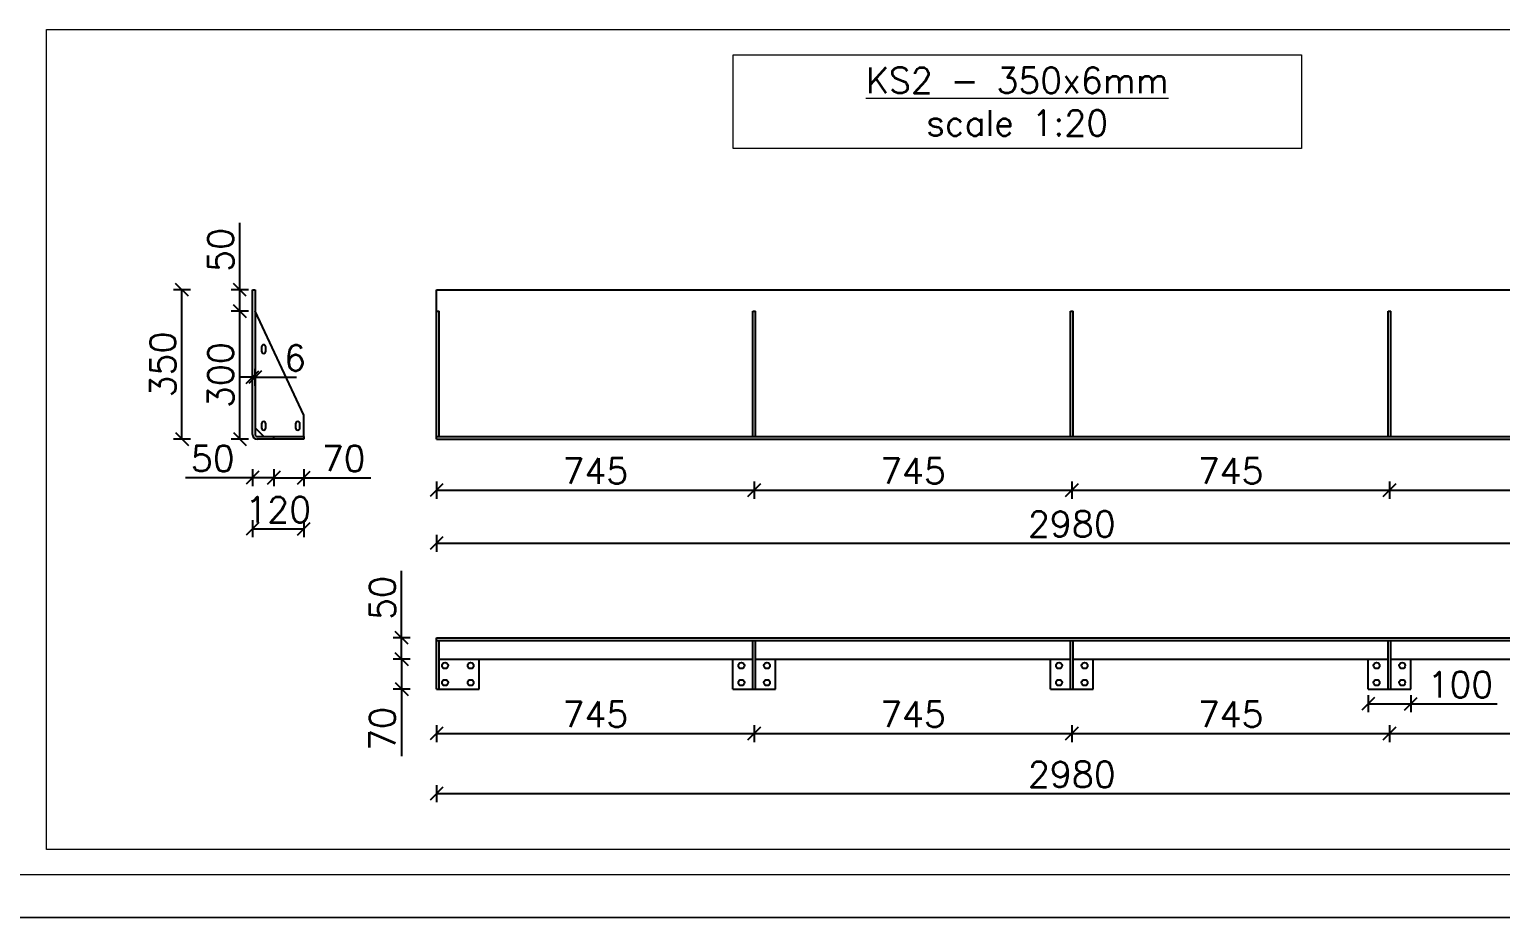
# Model space of a CAD drawing. Header units: millimetres. Extents: x 5046 to 47046, y -5997 to 25762.
# Drawn here: x 18549 to 27175, y -5997 to -789 of the extents above; entities that cross this region are included whole.
import ezdxf

# ---------------------------------------------------------------- set-up
doc = ezdxf.new("R2010")
doc.units = ezdxf.units.MM
doc.layers.get('0').update_dxf_attribs({"lineweight": 0})
doc.layers.get('Defpoints').update_dxf_attribs({"lineweight": 0})
for name, color, linetype, lineweight in [('DIM', 3, 'Continuous', 0), ('Pomocnicze', 252, 'Continuous', 0), ('TEXT', 2, 'Continuous', 0)]:
    doc.layers.add(name, color=color, linetype=linetype, lineweight=lineweight)
doc.layers.add('Profil główny', color=7, linetype='Continuous')
doc.styles.add('Skala 1-20', font='simplex.shx', dxfattribs={"height": 60})
doc.dimstyles.new('Skala 1-20', dxfattribs={"dimtxt": 6, "dimasz": 30, "dimexe": 20, "dimexo": 0.625, "dimgap": 15, "dimtad": 1, "dimdec": 0, "dimtxsty": 'Skala 1-20', "dimblk": 'OBLIQUE', "dimcen": 2.5, "dimadec": 0, "dimazin": 0, "dimtfac": 1, "dimtdec": 0, "dimtmove": 0, "dimatfit": 3, "dimldrblk": 'OBLIQUE', "dimfxl": 20, "dimfxlon": 1, "dimarcsym": 0})

# ---------------------------------------------------------------- blocks, each defined once
blk = doc.blocks.new('_Oblique')
at = {"color": 0, "linetype": 'ByBlock', "lineweight": -2}
blk.add_line((-0.5, -0.5), (0.5, 0.5), dxfattribs=at)
blk = doc.blocks.new('*D821')
at = {"layer": 'Defpoints', "color": 0}
for p in [(-3868.9, -954.7), (-3123.9, -954.7), (-3123.9, -1080.6)]:
    blk.add_point(p, dxfattribs=at)
at = {"layer": 'DIM', "color": 0, "lineweight": -2}
for p, q in [((-3868.9, -1060.6), (-3868.9, -1100.6)), ((-3123.9, -1060.6), (-3123.9, -1100.6)), ((-3868.9, -1080.6), (-3123.9, -1080.6))]:
    blk.add_line(p, q, dxfattribs=at)
at = {"layer": 'DIM', "color": 0, "linetype": 'ByBlock', "lineweight": -2, "xscale": 30, "yscale": 30, "zscale": 30, "rotation": 180}
blk.add_blockref('_Oblique', (-3868.9, -1080.6), dxfattribs=at)
at = {"layer": 'DIM', "color": 0, "linetype": 'ByBlock', "lineweight": -2, "xscale": 30, "yscale": 30, "zscale": 30}
blk.add_blockref('_Oblique', (-3123.9, -1080.6), dxfattribs=at)
at = {"layer": 'DIM', "color": 0, "insert": (-3496.4, -1035.6), "char_height": 60, "attachment_point": 5, "style": 'Skala 1-20'}
blk.add_mtext('745', dxfattribs=at)
blk = doc.blocks.new('*D822')
at = {"layer": 'Defpoints', "color": 0}
for p in [(-3123.9, -954.7), (-2378.9, -954.7), (-2378.9, -1080.6)]:
    blk.add_point(p, dxfattribs=at)
at = {"layer": 'DIM', "color": 0, "lineweight": -2}
for p, q in [((-3123.9, -1060.6), (-3123.9, -1100.6)), ((-2378.9, -1060.6), (-2378.9, -1100.6)), ((-3123.9, -1080.6), (-2378.9, -1080.6))]:
    blk.add_line(p, q, dxfattribs=at)
at = {"layer": 'DIM', "color": 0, "linetype": 'ByBlock', "lineweight": -2, "xscale": 30, "yscale": 30, "zscale": 30, "rotation": 180}
blk.add_blockref('_Oblique', (-3123.9, -1080.6), dxfattribs=at)
at = {"layer": 'DIM', "color": 0, "linetype": 'ByBlock', "lineweight": -2, "xscale": 30, "yscale": 30, "zscale": 30}
blk.add_blockref('_Oblique', (-2378.9, -1080.6), dxfattribs=at)
at = {"layer": 'DIM', "color": 0, "insert": (-2751.4, -1035.6), "char_height": 60, "attachment_point": 5, "style": 'Skala 1-20'}
blk.add_mtext('745', dxfattribs=at)
blk = doc.blocks.new('*D823')
at = {"layer": 'Defpoints', "color": 0}
for p in [(-2378.9, -954.7), (-1633.9, -954.7), (-1633.9, -1080.6)]:
    blk.add_point(p, dxfattribs=at)
at = {"layer": 'DIM', "color": 0, "lineweight": -2}
for p, q in [((-2378.9, -1060.6), (-2378.9, -1100.6)), ((-1633.9, -1060.6), (-1633.9, -1100.6)), ((-2378.9, -1080.6), (-1633.9, -1080.6))]:
    blk.add_line(p, q, dxfattribs=at)
at = {"layer": 'DIM', "color": 0, "linetype": 'ByBlock', "lineweight": -2, "xscale": 30, "yscale": 30, "zscale": 30, "rotation": 180}
blk.add_blockref('_Oblique', (-2378.9, -1080.6), dxfattribs=at)
at = {"layer": 'DIM', "color": 0, "linetype": 'ByBlock', "lineweight": -2, "xscale": 30, "yscale": 30, "zscale": 30}
blk.add_blockref('_Oblique', (-1633.9, -1080.6), dxfattribs=at)
at = {"layer": 'DIM', "color": 0, "insert": (-2006.4, -1035.6), "char_height": 60, "attachment_point": 5, "style": 'Skala 1-20'}
blk.add_mtext('745', dxfattribs=at)
blk = doc.blocks.new('*D824')
at = {"layer": 'Defpoints', "color": 0}
for p in [(-1633.9, -954.7), (-888.9, -954.7), (-888.9, -1080.6)]:
    blk.add_point(p, dxfattribs=at)
at = {"layer": 'DIM', "color": 0, "lineweight": -2}
for p, q in [((-1633.9, -1060.6), (-1633.9, -1100.6)), ((-888.9, -1060.6), (-888.9, -1100.6)), ((-1633.9, -1080.6), (-888.9, -1080.6))]:
    blk.add_line(p, q, dxfattribs=at)
at = {"layer": 'DIM', "color": 0, "linetype": 'ByBlock', "lineweight": -2, "xscale": 30, "yscale": 30, "zscale": 30, "rotation": 180}
blk.add_blockref('_Oblique', (-1633.9, -1080.6), dxfattribs=at)
at = {"layer": 'DIM', "color": 0, "linetype": 'ByBlock', "lineweight": -2, "xscale": 30, "yscale": 30, "zscale": 30}
blk.add_blockref('_Oblique', (-888.9, -1080.6), dxfattribs=at)
at = {"layer": 'DIM', "color": 0, "insert": (-1261.4, -1035.6), "char_height": 60, "attachment_point": 5, "style": 'Skala 1-20'}
blk.add_mtext('745', dxfattribs=at)
blk = doc.blocks.new('*D825')
at = {"layer": 'Defpoints', "color": 0}
for p in [(-3868.9, -960.7), (-888.9, -960.7), (-888.9, -1205.1)]:
    blk.add_point(p, dxfattribs=at)
at = {"layer": 'DIM', "color": 0, "lineweight": -2}
for p, q in [((-3868.9, -1185.1), (-3868.9, -1225.1)), ((-3868.9, -1205.1), (-888.9, -1205.1)), ((-888.9, -1185.1), (-888.9, -1225.1))]:
    blk.add_line(p, q, dxfattribs=at)
at = {"layer": 'DIM', "color": 0, "linetype": 'ByBlock', "lineweight": -2, "xscale": 30, "yscale": 30, "zscale": 30, "rotation": 180}
blk.add_blockref('_Oblique', (-3868.9, -1205.1), dxfattribs=at)
at = {"layer": 'DIM', "color": 0, "linetype": 'ByBlock', "lineweight": -2, "xscale": 30, "yscale": 30, "zscale": 30}
blk.add_blockref('_Oblique', (-888.9, -1205.1), dxfattribs=at)
at = {"layer": 'DIM', "color": 0, "insert": (-2378.9, -1160.1), "char_height": 60, "attachment_point": 5, "style": 'Skala 1-20'}
blk.add_mtext('2980', dxfattribs=at)
blk = doc.blocks.new('*D829')
at = {"layer": 'Defpoints', "color": 0}
for p in [(-4250.4, -960.7), (-4180.4, -960.7), (-4180.4, -1051.3)]:
    blk.add_point(p, dxfattribs=at)
at = {"layer": 'DIM', "color": 0, "lineweight": -2}
for p, q in [((-4250.4, -1031.3), (-4250.4, -1071.3)), ((-4180.4, -1031.3), (-4180.4, -1071.3)), ((-4250.4, -1051.3), (-4180.4, -1051.3)), ((-4180.4, -1051.3), (-4023.2, -1051.3))]:
    blk.add_line(p, q, dxfattribs=at)
at = {"layer": 'DIM', "color": 0, "linetype": 'ByBlock', "lineweight": -2, "xscale": 30, "yscale": 30, "zscale": 30, "rotation": 180}
blk.add_blockref('_Oblique', (-4250.4, -1051.3), dxfattribs=at)
at = {"layer": 'DIM', "color": 0, "linetype": 'ByBlock', "lineweight": -2, "xscale": 30, "yscale": 30, "zscale": 30}
blk.add_blockref('_Oblique', (-4180.4, -1051.3), dxfattribs=at)
at = {"layer": 'DIM', "color": 0, "insert": (-4086.8, -1006.3), "char_height": 60, "attachment_point": 5, "style": 'Skala 1-20'}
blk.add_mtext('70', dxfattribs=at)
blk = doc.blocks.new('*D830')
at = {"layer": 'Defpoints', "color": 0}
for p in [(-4300.4, -946.6), (-4250.4, -960.7), (-4300.4, -1051.3)]:
    blk.add_point(p, dxfattribs=at)
at = {"layer": 'DIM', "color": 0, "lineweight": -2}
for p, q in [((-4300.4, -1031.3), (-4300.4, -1071.3)), ((-4250.4, -1031.3), (-4250.4, -1071.3)), ((-4300.4, -1051.3), (-4457.5, -1051.3)), ((-4250.4, -1051.3), (-4300.4, -1051.3))]:
    blk.add_line(p, q, dxfattribs=at)
at = {"layer": 'DIM', "color": 0, "linetype": 'ByBlock', "lineweight": -2, "xscale": 30, "yscale": 30, "zscale": 30, "rotation": 180}
blk.add_blockref('_Oblique', (-4300.4, -1051.3), dxfattribs=at)
at = {"layer": 'DIM', "color": 0, "linetype": 'ByBlock', "lineweight": -2, "xscale": 30, "yscale": 30, "zscale": 30}
blk.add_blockref('_Oblique', (-4250.4, -1051.3), dxfattribs=at)
at = {"layer": 'DIM', "color": 0, "insert": (-4393.9, -1006.3), "char_height": 60, "attachment_point": 5, "style": 'Skala 1-20'}
blk.add_mtext('50', dxfattribs=at)
blk = doc.blocks.new('*D831')
at = {"layer": 'Defpoints', "color": 0}
for p in [(-4300.4, -946.6), (-4180.4, -946.6), (-4180.4, -1171.1)]:
    blk.add_point(p, dxfattribs=at)
at = {"layer": 'DIM', "color": 0, "lineweight": -2}
for p, q in [((-4300.4, -1151.1), (-4300.4, -1191.1)), ((-4300.4, -1171.1), (-4180.4, -1171.1)), ((-4180.4, -1151.1), (-4180.4, -1191.1))]:
    blk.add_line(p, q, dxfattribs=at)
at = {"layer": 'DIM', "color": 0, "linetype": 'ByBlock', "lineweight": -2, "xscale": 30, "yscale": 30, "zscale": 30, "rotation": 180}
blk.add_blockref('_Oblique', (-4300.4, -1171.1), dxfattribs=at)
at = {"layer": 'DIM', "color": 0, "linetype": 'ByBlock', "lineweight": -2, "xscale": 30, "yscale": 30, "zscale": 30}
blk.add_blockref('_Oblique', (-4180.4, -1171.1), dxfattribs=at)
at = {"layer": 'DIM', "color": 0, "insert": (-4240.4, -1126.1), "char_height": 60, "attachment_point": 5, "style": 'Skala 1-20'}
blk.add_mtext('120', dxfattribs=at)
blk = doc.blocks.new('*D832')
at = {"layer": 'Defpoints', "color": 0}
for p in [(-4466, -610.7), (-4297.4, -610.7), (-4281.1, -960.7)]:
    blk.add_point(p, dxfattribs=at)
at = {"layer": 'DIM', "color": 0, "lineweight": -2}
for p, q in [((-4446, -610.7), (-4486, -610.7)), ((-4466, -960.7), (-4466, -610.7)), ((-4446, -960.7), (-4486, -960.7))]:
    blk.add_line(p, q, dxfattribs=at)
at = {"layer": 'DIM', "color": 0, "linetype": 'ByBlock', "lineweight": -2, "xscale": 30, "yscale": 30, "zscale": 30}
for p, rotation in [((-4466, -610.7), 90), ((-4466, -960.7), 270)]:
    blk.add_blockref('_Oblique', p, dxfattribs=dict(at, rotation=rotation))
at = {"layer": 'DIM', "color": 0, "insert": (-4511, -785.7), "char_height": 60, "attachment_point": 5, "rotation": 90, "style": 'Skala 1-20'}
blk.add_mtext('350', dxfattribs=at)
blk = doc.blocks.new('*D833')
at = {"layer": 'Defpoints', "color": 0}
for p in [(-4330.3, -660.7), (-4294.4, -660.7), (-4250.4, -960.7)]:
    blk.add_point(p, dxfattribs=at)
at = {"layer": 'DIM', "color": 0, "lineweight": -2}
for p, q in [((-4310.3, -660.7), (-4350.3, -660.7)), ((-4330.3, -960.7), (-4330.3, -660.7)), ((-4310.3, -960.7), (-4350.3, -960.7))]:
    blk.add_line(p, q, dxfattribs=at)
at = {"layer": 'DIM', "color": 0, "linetype": 'ByBlock', "lineweight": -2, "xscale": 30, "yscale": 30, "zscale": 30}
for p, rotation in [((-4330.3, -660.7), 90), ((-4330.3, -960.7), 270)]:
    blk.add_blockref('_Oblique', p, dxfattribs=dict(at, rotation=rotation))
at = {"layer": 'DIM', "color": 0, "insert": (-4375.3, -810.7), "char_height": 60, "attachment_point": 5, "rotation": 90, "style": 'Skala 1-20'}
blk.add_mtext('300', dxfattribs=at)
blk = doc.blocks.new('*D834')
at = {"layer": 'Defpoints', "color": 0}
for p in [(-4330.3, -610.7), (-4294.4, -610.7), (-4294.4, -660.7)]:
    blk.add_point(p, dxfattribs=at)
at = {"layer": 'DIM', "color": 0, "lineweight": -2}
for p, q in [((-4330.3, -610.7), (-4330.3, -453.6)), ((-4310.3, -610.7), (-4350.3, -610.7)), ((-4330.3, -660.7), (-4330.3, -610.7)), ((-4310.3, -660.7), (-4350.3, -660.7))]:
    blk.add_line(p, q, dxfattribs=at)
at = {"layer": 'DIM', "color": 0, "linetype": 'ByBlock', "lineweight": -2, "xscale": 30, "yscale": 30, "zscale": 30}
for p, rotation in [((-4330.3, -610.7), 90), ((-4330.3, -660.7), 270)]:
    blk.add_blockref('_Oblique', p, dxfattribs=dict(at, rotation=rotation))
at = {"layer": 'DIM', "color": 0, "insert": (-4375.3, -517.2), "char_height": 60, "attachment_point": 5, "rotation": 90, "style": 'Skala 1-20'}
blk.add_mtext('50', dxfattribs=at)
blk = doc.blocks.new('*D835')
at = {"layer": 'Defpoints', "color": 0}
for p in [(-4294.4, -815.7), (-4300.4, -838.1), (-4294.4, -838.1)]:
    blk.add_point(p, dxfattribs=at)
at = {"layer": 'DIM', "color": 0, "lineweight": -2}
for p, q in [((-4300.4, -815.7), (-4330.4, -815.7)), ((-4300.4, -835.7), (-4300.4, -795.7)), ((-4300.4, -815.7), (-4294.4, -815.7)), ((-4294.4, -835.7), (-4294.4, -795.7)), ((-4294.4, -815.7), (-4197.2, -815.7))]:
    blk.add_line(p, q, dxfattribs=at)
at = {"layer": 'DIM', "color": 0, "linetype": 'ByBlock', "lineweight": -2, "xscale": 30, "yscale": 30, "zscale": 30}
blk.add_blockref('_Oblique', (-4300.4, -815.7), dxfattribs=at)
at = {"layer": 'DIM', "color": 0, "linetype": 'ByBlock', "lineweight": -2, "xscale": 30, "yscale": 30, "zscale": 30, "rotation": 180}
blk.add_blockref('_Oblique', (-4294.4, -815.7), dxfattribs=at)
at = {"layer": 'DIM', "color": 0, "insert": (-4200.8, -770.7), "char_height": 60, "attachment_point": 5, "style": 'Skala 1-20'}
blk.add_mtext('6', dxfattribs=at)
blk = doc.blocks.new('*D836')
at = {"layer": 'Defpoints', "color": 0}
for p in [(-3868.9, -1547), (-888.9, -1547), (-888.9, -1792.3)]:
    blk.add_point(p, dxfattribs=at)
at = {"layer": 'DIM', "color": 0, "lineweight": -2}
for p, q in [((-3868.9, -1772.3), (-3868.9, -1812.3)), ((-3868.9, -1792.3), (-888.9, -1792.3)), ((-888.9, -1772.3), (-888.9, -1812.3))]:
    blk.add_line(p, q, dxfattribs=at)
at = {"layer": 'DIM', "color": 0, "linetype": 'ByBlock', "lineweight": -2, "xscale": 30, "yscale": 30, "zscale": 30, "rotation": 180}
blk.add_blockref('_Oblique', (-3868.9, -1792.3), dxfattribs=at)
at = {"layer": 'DIM', "color": 0, "linetype": 'ByBlock', "lineweight": -2, "xscale": 30, "yscale": 30, "zscale": 30}
blk.add_blockref('_Oblique', (-888.9, -1792.3), dxfattribs=at)
at = {"layer": 'DIM', "color": 0, "insert": (-2378.9, -1747.3), "char_height": 60, "attachment_point": 5, "style": 'Skala 1-20'}
blk.add_mtext('2980', dxfattribs=at)
blk = doc.blocks.new('*D837')
at = {"layer": 'Defpoints', "color": 0}
for p in [(-3868.9, -1547), (-3123.9, -1547), (-3123.9, -1651.4)]:
    blk.add_point(p, dxfattribs=at)
at = {"layer": 'DIM', "color": 0, "lineweight": -2}
for p, q in [((-3868.9, -1631.4), (-3868.9, -1671.4)), ((-3868.9, -1651.4), (-3123.9, -1651.4)), ((-3123.9, -1631.4), (-3123.9, -1671.4))]:
    blk.add_line(p, q, dxfattribs=at)
at = {"layer": 'DIM', "color": 0, "linetype": 'ByBlock', "lineweight": -2, "xscale": 30, "yscale": 30, "zscale": 30, "rotation": 180}
blk.add_blockref('_Oblique', (-3868.9, -1651.4), dxfattribs=at)
at = {"layer": 'DIM', "color": 0, "linetype": 'ByBlock', "lineweight": -2, "xscale": 30, "yscale": 30, "zscale": 30}
blk.add_blockref('_Oblique', (-3123.9, -1651.4), dxfattribs=at)
at = {"layer": 'DIM', "color": 0, "insert": (-3496.4, -1606.4), "char_height": 60, "attachment_point": 5, "style": 'Skala 1-20'}
blk.add_mtext('745', dxfattribs=at)
blk = doc.blocks.new('*D838')
at = {"layer": 'Defpoints', "color": 0}
for p in [(-3123.9, -1547), (-2378.9, -1547), (-2378.9, -1651.4)]:
    blk.add_point(p, dxfattribs=at)
at = {"layer": 'DIM', "color": 0, "lineweight": -2}
for p, q in [((-3123.9, -1631.4), (-3123.9, -1671.4)), ((-3123.9, -1651.4), (-2378.9, -1651.4)), ((-2378.9, -1631.4), (-2378.9, -1671.4))]:
    blk.add_line(p, q, dxfattribs=at)
at = {"layer": 'DIM', "color": 0, "linetype": 'ByBlock', "lineweight": -2, "xscale": 30, "yscale": 30, "zscale": 30, "rotation": 180}
blk.add_blockref('_Oblique', (-3123.9, -1651.4), dxfattribs=at)
at = {"layer": 'DIM', "color": 0, "linetype": 'ByBlock', "lineweight": -2, "xscale": 30, "yscale": 30, "zscale": 30}
blk.add_blockref('_Oblique', (-2378.9, -1651.4), dxfattribs=at)
at = {"layer": 'DIM', "color": 0, "insert": (-2751.4, -1606.4), "char_height": 60, "attachment_point": 5, "style": 'Skala 1-20'}
blk.add_mtext('745', dxfattribs=at)
blk = doc.blocks.new('*D839')
at = {"layer": 'Defpoints', "color": 0}
for p in [(-2378.9, -1547), (-1633.9, -1547), (-1633.9, -1651.4)]:
    blk.add_point(p, dxfattribs=at)
at = {"layer": 'DIM', "color": 0, "lineweight": -2}
for p, q in [((-2378.9, -1631.4), (-2378.9, -1671.4)), ((-2378.9, -1651.4), (-1633.9, -1651.4)), ((-1633.9, -1631.4), (-1633.9, -1671.4))]:
    blk.add_line(p, q, dxfattribs=at)
at = {"layer": 'DIM', "color": 0, "linetype": 'ByBlock', "lineweight": -2, "xscale": 30, "yscale": 30, "zscale": 30, "rotation": 180}
blk.add_blockref('_Oblique', (-2378.9, -1651.4), dxfattribs=at)
at = {"layer": 'DIM', "color": 0, "linetype": 'ByBlock', "lineweight": -2, "xscale": 30, "yscale": 30, "zscale": 30}
blk.add_blockref('_Oblique', (-1633.9, -1651.4), dxfattribs=at)
at = {"layer": 'DIM', "color": 0, "insert": (-2006.4, -1606.4), "char_height": 60, "attachment_point": 5, "style": 'Skala 1-20'}
blk.add_mtext('745', dxfattribs=at)
blk = doc.blocks.new('*D840')
at = {"layer": 'Defpoints', "color": 0}
for p in [(-1633.9, -1547), (-888.9, -1547), (-888.9, -1651.4)]:
    blk.add_point(p, dxfattribs=at)
at = {"layer": 'DIM', "color": 0, "lineweight": -2}
for p, q in [((-1633.9, -1631.4), (-1633.9, -1671.4)), ((-1633.9, -1651.4), (-888.9, -1651.4)), ((-888.9, -1631.4), (-888.9, -1671.4))]:
    blk.add_line(p, q, dxfattribs=at)
at = {"layer": 'DIM', "color": 0, "linetype": 'ByBlock', "lineweight": -2, "xscale": 30, "yscale": 30, "zscale": 30, "rotation": 180}
blk.add_blockref('_Oblique', (-1633.9, -1651.4), dxfattribs=at)
at = {"layer": 'DIM', "color": 0, "linetype": 'ByBlock', "lineweight": -2, "xscale": 30, "yscale": 30, "zscale": 30}
blk.add_blockref('_Oblique', (-888.9, -1651.4), dxfattribs=at)
at = {"layer": 'DIM', "color": 0, "insert": (-1261.4, -1606.4), "char_height": 60, "attachment_point": 5, "style": 'Skala 1-20'}
blk.add_mtext('745', dxfattribs=at)
blk = doc.blocks.new('*D841')
at = {"layer": 'Defpoints', "color": 0}
for p in [(-1683.9, -1547), (-1583.9, -1547), (-1583.9, -1581.5)]:
    blk.add_point(p, dxfattribs=at)
at = {"layer": 'DIM', "color": 0, "lineweight": -2}
for p, q in [((-1683.9, -1561.5), (-1683.9, -1601.5)), ((-1683.9, -1581.5), (-1583.9, -1581.5)), ((-1583.9, -1561.5), (-1583.9, -1601.5)), ((-1583.9, -1581.5), (-1381, -1581.5))]:
    blk.add_line(p, q, dxfattribs=at)
at = {"layer": 'DIM', "color": 0, "linetype": 'ByBlock', "lineweight": -2, "xscale": 30, "yscale": 30, "zscale": 30, "rotation": 180}
blk.add_blockref('_Oblique', (-1683.9, -1581.5), dxfattribs=at)
at = {"layer": 'DIM', "color": 0, "linetype": 'ByBlock', "lineweight": -2, "xscale": 30, "yscale": 30, "zscale": 30}
blk.add_blockref('_Oblique', (-1583.9, -1581.5), dxfattribs=at)
at = {"layer": 'DIM', "color": 0, "insert": (-1467.5, -1536.5), "char_height": 60, "attachment_point": 5, "style": 'Skala 1-20'}
blk.add_mtext('100', dxfattribs=at)
blk = doc.blocks.new('*D842')
at = {"layer": 'Defpoints', "color": 0}
for p in [(-3862.9, -1477), (-3950.8, -1547), (-3862.9, -1547)]:
    blk.add_point(p, dxfattribs=at)
at = {"layer": 'DIM', "color": 0, "lineweight": -2}
for p, q in [((-3930.8, -1477), (-3970.8, -1477)), ((-3950.8, -1477), (-3950.8, -1547)), ((-3930.8, -1547), (-3970.8, -1547)), ((-3950.8, -1547), (-3950.8, -1704.1))]:
    blk.add_line(p, q, dxfattribs=at)
at = {"layer": 'DIM', "color": 0, "linetype": 'ByBlock', "lineweight": -2, "xscale": 30, "yscale": 30, "zscale": 30}
for p, rotation in [((-3950.8, -1477), 90), ((-3950.8, -1547), 270)]:
    blk.add_blockref('_Oblique', p, dxfattribs=dict(at, rotation=rotation))
at = {"layer": 'DIM', "color": 0, "insert": (-3995.8, -1640.6), "char_height": 60, "attachment_point": 5, "rotation": 90, "style": 'Skala 1-20'}
blk.add_mtext('70', dxfattribs=at)
blk = doc.blocks.new('*D843')
at = {"layer": 'Defpoints', "color": 0}
for p in [(-3950.8, -1427), (-3862.9, -1427), (-3862.9, -1477)]:
    blk.add_point(p, dxfattribs=at)
at = {"layer": 'DIM', "color": 0, "lineweight": -2}
for p, q in [((-3950.8, -1427), (-3950.8, -1269.8)), ((-3930.8, -1427), (-3970.8, -1427)), ((-3950.8, -1477), (-3950.8, -1427)), ((-3930.8, -1477), (-3970.8, -1477))]:
    blk.add_line(p, q, dxfattribs=at)
at = {"layer": 'DIM', "color": 0, "linetype": 'ByBlock', "lineweight": -2, "xscale": 30, "yscale": 30, "zscale": 30}
for p, rotation in [((-3950.8, -1427), 90), ((-3950.8, -1477), 270)]:
    blk.add_blockref('_Oblique', p, dxfattribs=dict(at, rotation=rotation))
at = {"layer": 'DIM', "color": 0, "insert": (-3995.8, -1333.4), "char_height": 60, "attachment_point": 5, "rotation": 90, "style": 'Skala 1-20'}
blk.add_mtext('50', dxfattribs=at)
blk = doc.blocks.new('ks2')
at = {"layer": 'Pomocnicze'}
blk.add_lwpolyline([(-4783.8, 0), (0, 0), (0, -1923.6), (-4783.8, -1923.6)], close=True, dxfattribs=at)
at = {"layer": 'Profil główny'}
for p, q in [((-4300.4, -950.2), (-4300.4, -610.7)), ((-4300.4, -610.7), (-4294.4, -610.7)), ((-4294.4, -610.7), (-4294.4, -950.2)), ((-4294.4, -610.7), (-4294.4, -660.7)), ((-3868.9, -610.7), (-888.9, -610.7)), ((-3868.9, -960.7), (-3868.9, -610.7)), ((-4180.4, -904.7), (-4294.4, -660.7)), ((-3868.9, -660.7), (-3862.9, -660.7)), ((-3862.9, -954.7), (-3862.9, -660.7)), ((-3126.9, -660.7), (-3120.9, -660.7)), ((-3126.9, -954.7), (-3126.9, -660.7)), ((-3120.9, -954.7), (-3120.9, -660.7)), ((-2381.9, -660.7), (-2375.9, -660.7)), ((-2381.9, -954.7), (-2381.9, -660.7)), ((-2375.9, -954.7), (-2375.9, -660.7)), ((-1636.9, -660.7), (-1630.9, -660.7)), ((-1636.9, -954.7), (-1636.9, -660.7)), ((-1630.9, -954.7), (-1630.9, -660.7)), ((-4180.4, -954.7), (-4180.4, -904.7)), ((-4294.4, -934.7), (-4274.4, -954.7)), ((-4289.8, -954.7), (-4180.4, -954.7)), ((-4180.4, -960.7), (-4289.8, -960.7)), ((-4250.4, -960.7), (-4250.4, -954.7)), ((-4180.4, -954.7), (-4180.4, -960.7)), ((-3868.9, -954.7), (-888.9, -954.7)), ((-3868.9, -960.7), (-888.9, -960.7)), ((-3868.9, -1427), (-888.9, -1427)), ((-3868.9, -1547), (-3868.9, -1427)), ((-3868.9, -1433), (-888.9, -1433)), ((-3862.9, -1547), (-3862.9, -1433)), ((-3126.9, -1547), (-3126.9, -1433)), ((-3120.9, -1547), (-3120.9, -1433)), ((-2381.9, -1547), (-2381.9, -1433)), ((-2375.9, -1547), (-2375.9, -1433)), ((-1636.9, -1547), (-1636.9, -1433)), ((-1630.9, -1547), (-1630.9, -1433)), ((-3862.9, -1477), (-3126.9, -1477)), ((-3768.9, -1547), (-3768.9, -1477)), ((-3173.9, -1547), (-3173.9, -1477)), ((-3120.9, -1477), (-2381.9, -1477)), ((-3073.9, -1547), (-3073.9, -1477)), ((-2428.9, -1547), (-2428.9, -1477)), ((-2375.9, -1477), (-1636.9, -1477)), ((-2328.9, -1547), (-2328.9, -1477)), ((-1683.9, -1547), (-1683.9, -1477)), ((-1630.9, -1477), (-894.9, -1477)), ((-1583.9, -1547), (-1583.9, -1477)), ((-3868.9, -1547), (-3862.9, -1547)), ((-3868.9, -1547), (-3768.9, -1547)), ((-3173.9, -1547), (-3073.9, -1547)), ((-3126.9, -1547), (-3120.9, -1547)), ((-2428.9, -1547), (-2328.9, -1547)), ((-2381.9, -1547), (-2375.9, -1547)), ((-1683.9, -1547), (-1583.9, -1547)), ((-1636.9, -1547), (-1630.9, -1547))]:
    blk.add_line(p, q, dxfattribs=at)
for points in [[(-4279.4, -744.7), (-4279.4, -754.7, 1), (-4269.4, -754.7), (-4269.4, -744.7, 1)], [(-4279.4, -924.7), (-4279.4, -934.7, 1), (-4269.4, -934.7), (-4269.4, -924.7, 1)], [(-4199.4, -924.7), (-4199.4, -934.7, 1), (-4189.4, -934.7), (-4189.4, -924.7, 1)]]:
    blk.add_lwpolyline(points, format="xyb", close=True, dxfattribs=at)
for centre in [(-3848.9, -1492), (-3788.9, -1492), (-3153.9, -1492), (-3093.9, -1492), (-2408.9, -1492), (-2348.9, -1492), (-1663.9, -1492), (-1603.9, -1492), (-3848.9, -1532), (-3788.9, -1532), (-3153.9, -1532), (-3093.9, -1532), (-2408.9, -1532), (-2348.9, -1532), (-1663.9, -1532), (-1603.9, -1532)]:
    blk.add_circle(centre, 7, dxfattribs=at)
for radius in [10.5, 4.53]:
    blk.add_arc((-4289.8, -950.2), radius, 180, 270, dxfattribs=at)
at = {"layer": 'TEXT', "color": 150, "insert": (-3143.4, -89.6), "char_height": 60, "width": 1272.959, "attachment_point": 1, "style": 'Skala 1-20', "bg_fill": 16, "box_fill_scale": 1.5, "bg_fill_color": 257, "bg_fill_transparency": 0}
blk.add_mtext('\\pxqc;{\\LKS2 - 350x6mm\\P}scale 1:20', dxfattribs=at)
at = {"layer": 'DIM'}
dim = blk.add_linear_dim(base=(-4330.3, -610.7), p1=(-4294.4, -660.7), p2=(-4294.4, -610.7), angle=90, dimstyle='Skala 1-20', dxfattribs=at)
dim.commit()
dim.dimension.update_dxf_attribs({"geometry": '*D834', "text_midpoint": (-4330.3, -517.2), "dimtype": 160})
for base, p1, p2, picture, middle in [((-4466, -610.7), (-4281.1, -960.7), (-4297.4, -610.7), '*D832', (-4511, -785.7)), ((-4330.3, -660.7), (-4250.4, -960.7), (-4294.4, -660.7), '*D833', (-4375.3, -810.7)), ((-3950.8, -1427), (-3862.9, -1477), (-3862.9, -1427), '*D843', (-3995.8, -1333.4)), ((-3950.8, -1547), (-3862.9, -1477), (-3862.9, -1547), '*D842', (-3995.8, -1640.6))]:
    dim = blk.add_linear_dim(base=base, p1=p1, p2=p2, angle=90, dimstyle='Skala 1-20', dxfattribs=at)
    dim.commit()
    dim.dimension.update_dxf_attribs({"geometry": picture, "text_midpoint": middle})
for base, p1, p2, picture, middle in [((-4294.4, -815.7), (-4300.4, -838.1), (-4294.4, -838.1), '*D835', (-4200.8, -770.7)), ((-4300.4, -1051.3), (-4250.4, -960.7), (-4300.4, -946.6), '*D830', (-4393.9, -1006.3)), ((-4180.4, -1051.3), (-4250.4, -960.7), (-4180.4, -960.7), '*D829', (-4086.8, -1006.3)), ((-3123.9, -1080.6), (-3868.9, -954.7), (-3123.9, -954.7), '*D821', (-3496.4, -1035.6)), ((-888.9, -1205.1), (-3868.9, -960.7), (-888.9, -960.7), '*D825', (-2378.9, -1160.1)), ((-2378.9, -1080.6), (-3123.9, -954.7), (-2378.9, -954.7), '*D822', (-2751.4, -1035.6)), ((-1633.9, -1080.6), (-2378.9, -954.7), (-1633.9, -954.7), '*D823', (-2006.4, -1035.6)), ((-888.9, -1080.6), (-1633.9, -954.7), (-888.9, -954.7), '*D824', (-1261.4, -1035.6)), ((-1583.9, -1581.5), (-1683.9, -1547), (-1583.9, -1547), '*D841', (-1467.5, -1536.5)), ((-888.9, -1792.3), (-3868.9, -1547), (-888.9, -1547), '*D836', (-2378.9, -1747.3)), ((-3123.9, -1651.4), (-3868.9, -1547), (-3123.9, -1547), '*D837', (-3496.4, -1606.4)), ((-2378.9, -1651.4), (-3123.9, -1547), (-2378.9, -1547), '*D838', (-2751.4, -1606.4)), ((-1633.9, -1651.4), (-2378.9, -1547), (-1633.9, -1547), '*D839', (-2006.4, -1606.4)), ((-888.9, -1651.4), (-1633.9, -1547), (-888.9, -1547), '*D840', (-1261.4, -1606.4))]:
    dim = blk.add_linear_dim(base=base, p1=p1, p2=p2, dimstyle='Skala 1-20', dxfattribs=at)
    dim.commit()
    dim.dimension.update_dxf_attribs({"geometry": picture, "text_midpoint": middle})
dim = blk.add_linear_dim(base=(-4180.4, -1171.1), p1=(-4300.4, -946.6), p2=(-4180.4, -946.6), dimstyle='Skala 1-20', dxfattribs=at)
dim.commit()
dim.dimension.update_dxf_attribs({"geometry": '*D831', "text_midpoint": (-4240.4, -1171.1), "dimtype": 160})

msp = doc.modelspace()

# ---------------------------------------------------------------- linework, layer by layer
for p, q in [((46796, -5746.6), (6296, -5746.6)), ((47046, -5996.6), (5046, -5996.6)), ((5046, -5996.6), (47046, -5996.6))]:
    msp.add_line(p, q)

# ---------------------------------------------------------------- block references
at = {"layer": 'Profil główny', "xscale": 2.5, "yscale": 2.5}
msp.add_blockref('ks2', (30608.3, -789.2), dxfattribs=at)

doc.saveas('drawing.dxf')
